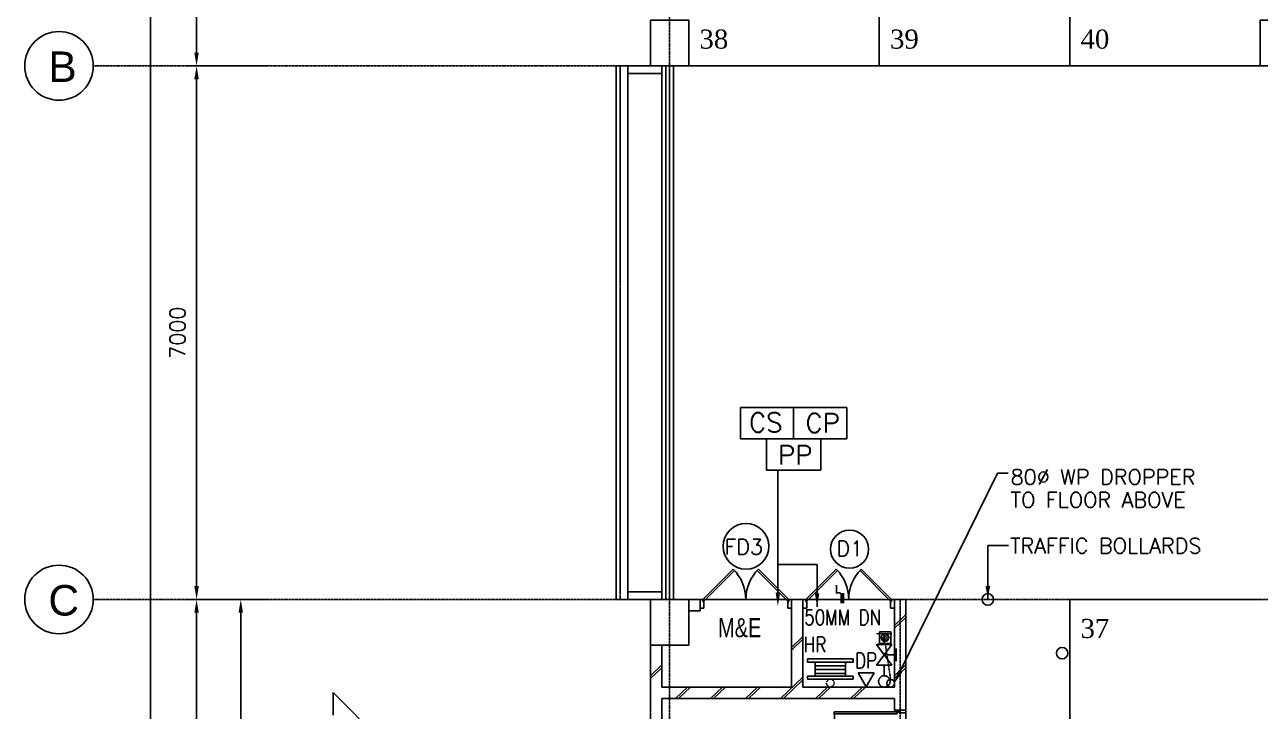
# Model space of a CAD drawing. Header units: millimetres. Extents: x -312260 to 194620, y -310600 to 21683.
# Drawn here: x -138419 to -122208, y -67854 to -58847 of the extents above; entities that cross this region are included whole.
import ezdxf
from ezdxf.enums import TextEntityAlignment as Align

# ---------------------------------------------------------------- set-up
doc = ezdxf.new("R2010")
doc.units = ezdxf.units.MM
doc.header["$LTSCALE"] = 5
doc.header["$MEASUREMENT"] = 0
doc.header["$PDMODE"] = 3
for name, pattern in [('CENTER', [2, 1.25, -0.25, 0.25, -0.25]), ('DASHDOT', [1, 0.5, -0.25, 0, -0.25]), ('DASHEDX2', [1.5, 1, -0.5]), ('DIVIDE', [1.25, 0.5, -0.25, 0, -0.25, 0, -0.25]), ('HIDDEN2', [0.1875, 0.125, -0.0625])]:
    doc.linetypes.add(name, pattern=pattern)
for name, color, linetype in [('-FF', 240, 'Continuous'), ('-HR', 4, 'Continuous'), ('-HR PIPE', 4, 'DIVIDE'), ('-HR TEXT', 4, 'Continuous'), ('-WET RISER', 2, 'Continuous'), ('beam_p', 1, 'Continuous'), ('col', 7, 'Continuous'), ('CP', 8, 'Continuous'), ('CP NUMBERING', 1, 'Continuous'), ('DIM', 7, 'Continuous'), ('DR', 1, 'Continuous'), ('DW-T', 7, 'Continuous'), ('GRID', 9, 'CENTER'), ('L', 1, 'Continuous'), ('LEG-T', 7, 'Continuous'), ('LINE', 7, 'Continuous'), ('parap', 7, 'Continuous'), ('park L', 9, 'DASHEDX2'), ('RAIL', 1, 'Continuous'), ('RWDP', 1, 'Continuous'), ('SPEC', 7, 'Continuous'), ('T35', 2, 'Continuous'), ('TEXT', 7, 'Continuous'), ('wall', 2, 'Continuous'), ('WP', 50, 'Continuous')]:
    doc.layers.add(name, color=color, linetype=linetype)
doc.styles.add('CARPARK NO', font='TIMES.TTF', dxfattribs={"height": 200})
doc.styles.add('E', font='ROMANS.SHX', dxfattribs={"width": 0.9})
doc.styles.add('HELV', font='HELV.shx')
doc.styles.add('HELVL', font='HELVL.shx')
doc.styles.add('ROMANS', font='romans.shx', dxfattribs={"width": 0.9, "height": 450})
doc.styles.add('S100', font='ROMANS.shx', dxfattribs={"height": 200})
doc.dimstyles.new('S100', dxfattribs={"dimscale": 0, "dimtxt": 150, "dimasz": 175, "dimexe": 150, "dimexo": 150, "dimgap": 150, "dimtad": 1, "dimdec": 0, "dimzin": 0, "dimdsep": 46, "dimtxsty": 'S100', "dimcen": 0, "dimdle": 100, "dimclrd": 5, "dimclre": 5, "dimclrt": 1, "dimaunit": 1, "dimadec": 0, "dimazin": 0, "dimtfac": 1, "dimtdec": 0, "dimtofl": 0, "dimtmove": 1, "dimatfit": 3, "dimfxl": 1, "dimtolj": 1, "dimtzin": 0, "dimarcsym": 0})

# ---------------------------------------------------------------- blocks, each defined once
blk = doc.blocks.new('*D227')
at = {"layer": 'DEFPOINTS', "color": 0}
for p in [(-135584, -66387), (-135157, -66387), (-135157, -70787)]:
    blk.add_point(p, dxfattribs=at)
at = {"layer": 'DIM', "color": 5, "lineweight": -2}
for p, q in [((-135307, -66387), (-135734, -66387)), ((-135584, -70612), (-135584, -66562)), ((-135307, -70787), (-135734, -70787))]:
    blk.add_line(p, q, dxfattribs=at)
at = {"layer": 'DIM', "color": 5}
for points in [[(-135614, -66562), (-135555, -66562), (-135584, -66387)], [(-135614, -70612), (-135555, -70612), (-135584, -70787)]]:
    blk.add_solid(points, dxfattribs=at)
at = {"layer": 'DIM', "color": 1, "insert": (-135834, -68587), "char_height": 200, "attachment_point": 5, "rotation": 90, "style": 'S100'}
blk.add_mtext('\\A1;4400', dxfattribs=at)
blk = doc.blocks.new('*D230')
at = {"layer": 'DEFPOINTS', "color": 0}
for p in [(-136164, -66387), (-135090, -66387), (-135090, -76987)]:
    blk.add_point(p, dxfattribs=at)
at = {"layer": 'DIM', "color": 5, "lineweight": -2}
for p, q in [((-135240, -66387), (-136314, -66387)), ((-136164, -76812), (-136164, -66562)), ((-135240, -76987), (-136314, -76987))]:
    blk.add_line(p, q, dxfattribs=at)
at = {"layer": 'DIM', "color": 5}
for points in [[(-136194, -66562), (-136135, -66562), (-136164, -66387)], [(-136194, -76812), (-136135, -76812), (-136164, -76987)]]:
    blk.add_solid(points, dxfattribs=at)
at = {"layer": 'DIM', "color": 1, "insert": (-136414, -71687), "char_height": 200, "attachment_point": 5, "rotation": 90, "style": 'S100'}
blk.add_mtext('\\A1;10600', dxfattribs=at)
blk = doc.blocks.new('*D231')
at = {"layer": 'DEFPOINTS', "color": 0}
for p in [(-136164, -59387), (-135090, -59387), (-135090, -66387)]:
    blk.add_point(p, dxfattribs=at)
at = {"layer": 'DIM', "color": 5, "lineweight": -2}
for p, q in [((-135240, -59387), (-136314, -59387)), ((-136164, -66212), (-136164, -59562)), ((-135240, -66387), (-136314, -66387))]:
    blk.add_line(p, q, dxfattribs=at)
at = {"layer": 'DIM', "color": 5}
for points in [[(-136194, -59562), (-136135, -59562), (-136164, -59387)], [(-136194, -66212), (-136135, -66212), (-136164, -66387)]]:
    blk.add_solid(points, dxfattribs=at)
at = {"layer": 'DIM', "color": 1, "insert": (-136414, -62887), "char_height": 200, "attachment_point": 5, "rotation": 90, "style": 'S100'}
blk.add_mtext('\\A1;7000', dxfattribs=at)
blk = doc.blocks.new('*D232')
at = {"layer": 'DEFPOINTS', "color": 0}
for p in [(-136164, -54387), (-135090, -54387), (-135090, -59387)]:
    blk.add_point(p, dxfattribs=at)
at = {"layer": 'DIM', "color": 5, "lineweight": -2}
for p, q in [((-135240, -54387), (-136314, -54387)), ((-136164, -59212), (-136164, -54562)), ((-135240, -59387), (-136314, -59387))]:
    blk.add_line(p, q, dxfattribs=at)
at = {"layer": 'DIM', "color": 5}
for points in [[(-136194, -54562), (-136135, -54562), (-136164, -54387)], [(-136194, -59212), (-136135, -59212), (-136164, -59387)]]:
    blk.add_solid(points, dxfattribs=at)
at = {"layer": 'DIM', "color": 1, "insert": (-136414, -56887), "char_height": 200, "attachment_point": 5, "rotation": 90, "style": 'S100'}
blk.add_mtext('\\A1;5000', dxfattribs=at)
blk = doc.blocks.new('*D233')
at = {"layer": 'DEFPOINTS', "color": 0}
for p in [(-135090, -54387), (-136768, -88987), (-135090, -88987)]:
    blk.add_point(p, dxfattribs=at)
at = {"layer": 'DIM', "color": 5, "lineweight": -2}
for p, q in [((-135240, -54387), (-136918, -54387)), ((-136768, -54562), (-136768, -88812)), ((-135240, -88987), (-136918, -88987))]:
    blk.add_line(p, q, dxfattribs=at)
at = {"layer": 'DIM', "color": 5}
for points in [[(-136797, -54562), (-136738, -54562), (-136768, -54387)], [(-136797, -88812), (-136738, -88812), (-136768, -88987)]]:
    blk.add_solid(points, dxfattribs=at)
at = {"layer": 'DIM', "color": 1, "insert": (-137018, -71687), "char_height": 200, "attachment_point": 5, "rotation": 90, "style": 'S100'}
blk.add_mtext('\\A1;34600', dxfattribs=at)
blk = doc.blocks.new('DR900')
at = {"layer": 'DR'}
for p, q in [((25, 940), (50, 940)), ((25, 115), (25, 940)), ((50, 115), (50, 940)), ((0, 115), (25, 115)), ((0, 0), (38, 0)), ((50, 115), (25, 115)), ((25, 115), (25, 90)), ((25, 90), (38, 90)), ((38, 90), (38, 0)), ((862, 90), (875, 90)), ((862, 90), (862, 0)), ((862, 0), (900, 0)), ((875, 115), (900, 115)), ((875, 115), (875, 90))]:
    blk.add_line(p, q, dxfattribs=at)
blk.add_arc((25, 90), 850, 0, 90, dxfattribs=at)
blk = doc.blocks.new('DR2')
at = {"layer": 'DR', "color": 5}
for p, q in [((37, 115), (435, 513)), ((55, 97), (452, 495)), ((1145, 97), (748, 495)), ((1163, 115), (765, 513)), ((0, 115), (37, 115)), ((50, 0), (0, 0)), ((37, 115), (37, 90)), ((55, 97), (37, 115)), ((37, 90), (50, 90)), ((50, 90), (50, 0)), ((1145, 97), (1163, 115)), ((1163, 90), (1150, 90)), ((1150, 90), (1150, 0)), ((1163, 115), (1163, 90)), ((1200, 115), (1163, 115)), ((1150, 0), (1200, 0))]:
    blk.add_line(p, q, dxfattribs=at)
for centre, start, end in [((37, 115), 0, 45), ((1163, 115), 135, 180)]:
    blk.add_arc(centre, 563, start, end, dxfattribs=at)
blk = doc.blocks.new('A$C30AE4755')
at = {"layer": 'WP', "color": 5}
for p, q in [((2777, -342), (4052, 2258)), ((4052, 2258), (4192, 2258))]:
    blk.add_line(p, q, dxfattribs=at)
at = {"layer": 'WP', "linetype": 'DASHDOT', "ltscale": 0.1}
blk.add_line((2579, 24), (2650, -449), dxfattribs=at)
at = {"layer": 'WP'}
blk.add_circle((2650, -499), 50, dxfattribs=at)
at = {"layer": 'WP', "color": 5}
blk.add_solid([(2803, -355), (2750, -329), (2700, -499)], dxfattribs=at)
at = {"layer": 'SPEC', "style": 'S100'}
for s, p in [('80%%C WP DROPPER', (4224, 2107)), ('TO FLOOR ABOVE', (4224, 1806))]:
    blk.add_text(s, height=200, dxfattribs=at).set_placement(p)

msp = doc.modelspace()

# ---------------------------------------------------------------- linework, layer by layer
at = {"layer": '-FF', "color": 2}
for p, q in [((-127272.5, -67349.6), (-127484.2, -67349.6)), ((-127484.2, -67349.6), (-127378.4, -67532.9)), ((-127378.4, -67532.9), (-127272.5, -67349.6))]:
    msp.add_line(p, q, dxfattribs=at)
at = {"layer": '-HR', "color": 2}
for p, q in [((-128149.3, -67207.5), (-128149.3, -67167.5)), ((-127549.3, -67167.5), (-128149.3, -67167.5)), ((-127549.3, -67207.5), (-128149.3, -67207.5)), ((-128049.3, -67392.9), (-128049.3, -67207.5)), ((-127649.3, -67257.5), (-128049.3, -67257.5)), ((-127649.3, -67392.9), (-127649.3, -67207.5)), ((-127549.3, -67207.5), (-127549.3, -67167.5)), ((-127549.3, -67392.9), (-128149.3, -67392.9)), ((-128149.3, -67432.9), (-128149.3, -67392.9)), ((-127549.3, -67432.9), (-128149.3, -67432.9)), ((-127649.3, -67307.5), (-128049.3, -67307.5)), ((-127649.3, -67357.5), (-128049.3, -67357.5)), ((-127549.3, -67432.9), (-127549.3, -67392.9))]:
    msp.add_line(p, q, dxfattribs=at)
at = {"layer": '-HR PIPE', "color": 2, "ltscale": 1.3}
msp.add_circle((-127849.3, -67482.9), 50, dxfattribs=at)
at = {"layer": '-WET RISER', "color": 2}
for p, q in [((-127042.2, -66835.1), (-127245.1, -66835.7)), ((-127141.9, -66978.6), (-127142.3, -66835.4)), ((-127041.7, -66978.3), (-127244.6, -66978.9)), ((-127040.9, -67248.6), (-127244.6, -66978.9)), ((-127243.8, -67249.2), (-127041.7, -66978.3)), ((-127142.8, -67113.8), (-126985.9, -67113.8)), ((-126985.9, -67197.4), (-126985.9, -67030.1)), ((-127040.9, -67248.6), (-127243.8, -67249.2)), ((-127140.6, -67386.9), (-127141, -67248.9))]:
    msp.add_line(p, q, dxfattribs=at)
at = {"layer": '-WET RISER', "color": 2, "linetype": 'CENTER'}
msp.add_circle((-127140.6, -67461.9), 75, dxfattribs=at)
for p, q in [((-128331.4, -63869), (-128331.4, -64279.6)), ((-127975.2, -64279.6), (-127975.2, -64690.2))]:
    msp.add_line(p, q)
at = {"layer": 'beam_p', "ltscale": 2}
for p, q in [((-130657.7, -66386.9), (-130657.7, -59386.9)), ((-130207.7, -59386.9), (-130657.7, -59386.9)), ((-130507.7, -66386.9), (-130507.7, -59386.9)), ((-130057.7, -59486.9), (-130507.7, -59486.9)), ((-130057.7, -66286.9), (-130507.7, -66286.9)), ((-130207.7, -66386.9), (-130657.7, -66386.9))]:
    msp.add_line(p, q, dxfattribs=at)
at = {"layer": 'beam_p', "color": 5, "linetype": 'HIDDEN2', "ltscale": 2}
msp.add_line((-130607.7, -59386.9), (-130607.7, -66386.9), dxfattribs=at)
at = {"layer": 'col', "color": 3}
for points in [[(-129707.7, -59386.9), (-130207.7, -59386.9), (-130207.7, -58786.9), (-129707.7, -58786.9)], [(-121707.7, -59386.9), (-122207.7, -59386.9), (-122207.7, -58786.9), (-121707.7, -58786.9)], [(-129707.7, -66986.9), (-130207.7, -66986.9), (-130207.7, -66386.9), (-129707.7, -66386.9)], [(-129707.7, -66986.9), (-130207.7, -66986.9), (-130207.7, -66386.9), (-129707.7, -66386.9)]]:
    msp.add_lwpolyline(points, close=True, dxfattribs=at)
at = {"layer": 'CP', "color": 7}
for centre in [(-125782.7, -66386.9), (-124807.7, -67091.7)]:
    msp.add_circle(centre, 75, dxfattribs=at)
at = {"layer": 'DW-T', "color": 1, "linetype": 'Continuous'}
for centre, radius in [((-128955.3, -65689.6), 300), ((-127596.9, -65727), 250)]:
    msp.add_circle(centre, radius, dxfattribs=at)
at = {"layer": 'GRID', "linetype": 'CENTER', "ltscale": 2}
for p, q in [((-129957.7, -77981.5), (-129957.7, -49459.6)), ((-137519.2, -59386.9), (-68329.3, -59386.9)), ((-137519.2, -66386.9), (-68329.3, -66386.9)), ((-126932.7, -76986.9), (-126932.7, -66386.9))]:
    msp.add_line(p, q, dxfattribs=at)
at = {"layer": 'GRID', "color": 7, "linetype": 'ByBlock', "ltscale": 2}
for centre in [(-137969.2, -59386.9), (-137969.2, -66386.9)]:
    msp.add_circle(centre, 450, dxfattribs=at)
at = {"layer": 'L'}
for p, q in [((-128357.7, -66386.9), (-129557.7, -66386.9)), ((-126857.7, -68736.9), (-126857.7, -67836.9))]:
    msp.add_line(p, q, dxfattribs=at)
at = {"layer": 'L', "color": 5}
msp.add_line((-127007.7, -66386.9), (-128207.7, -66386.9), dxfattribs=at)
at = {"layer": 'LEG-T'}
for p, q in [((-129028.6, -63869), (-127634.3, -63869)), ((-129028.6, -64279.6), (-129028.6, -63869)), ((-127634.3, -63869), (-127634.3, -64279.6)), ((-127634.3, -64279.6), (-129028.6, -64279.6)), ((-128687.7, -64690.2), (-128687.7, -64279.6)), ((-127975.2, -64690.2), (-128687.7, -64690.2))]:
    msp.add_line(p, q, dxfattribs=at)
at = {"layer": 'LEG-T', "color": 5}
msp.add_lwpolyline([(-128537.6, -66298.6), (-128537.6, -64690.2)], dxfattribs=at)
msp.add_solid([(-128508.4, -66298.6), (-128537.6, -66473.6), (-128566.7, -66298.6)], dxfattribs=at)
at = {"layer": 'LINE', "color": 5, "linetype": 'Continuous'}
for p, q in [((-127204.1, -66963.3), (-127204.1, -66813.3)), ((-127054.1, -66962.4), (-127054.1, -66812.4))]:
    msp.add_line(p, q, dxfattribs=at)
at = {"layer": 'LINE', "color": 5}
for p, q in [((-127178.5, -66903.3), (-127114.2, -66839)), ((-127167.6, -66920.7), (-127096.9, -66850)), ((-127150.7, -66932.1), (-127085.4, -66866.8)), ((-127125.9, -66935.5), (-127082, -66891.7))]:
    msp.add_line(p, q, dxfattribs=at)
msp.add_circle((-127131.7, -66885.9), 50, dxfattribs=at)
at = {"layer": 'parap', "color": 0, "ltscale": 2}
for p, q in [((-130057.7, -66386.9), (-130057.7, -59386.9)), ((-129907.7, -66386.9), (-129907.7, -59386.9))]:
    msp.add_line(p, q, dxfattribs=at)
at = {"layer": 'park L'}
for p, q in [((-127207.7, -59386.9), (-127207.7, -54936.9)), ((-124707.7, -59386.9), (-124707.7, -54936.9)), ((-124707.7, -66386.9), (-124707.7, -71386.9))]:
    msp.add_line(p, q, dxfattribs=at)
at = {"layer": 'park L', "color": 8, "ltscale": 2}
for p, q in [((-129707.7, -59386.9), (-122207.7, -59386.9)), ((-122207.7, -66386.9), (-124707.7, -66386.9))]:
    msp.add_line(p, q, dxfattribs=at)
at = {"layer": 'RAIL', "color": 1}
msp.add_line((-131607.7, -59386.9), (-131657.7, -59386.9), dxfattribs=at)
at = {"layer": 'RAIL', "color": 5, "ltscale": 1000}
for p, q in [((-130007.7, -66386.9), (-130007.7, -59386.9)), ((-129957.7, -66386.9), (-129957.7, -59386.9))]:
    msp.add_line(p, q, dxfattribs=at)
at = {"layer": 'RWDP'}
msp.add_lwpolyline([(-127717.6, -66301.9), (-127768.9, -66301.9), (-127768.9, -66199.4)], dxfattribs=at)
at = {"layer": 'RWDP', "const_width": 50}
msp.add_lwpolyline([(-127691.9, -66435.6), (-127691.9, -66301.9)], dxfattribs=at)
at = {"layer": 'T35', "color": 3}
for q in [(-133383.5, -68597.7), (-134373, -67904.6)]:
    msp.add_line((-134373, -67608.3), q, dxfattribs=at)
at = {"layer": 'wall', "ltscale": 2}
for p, q in [((-129557.7, -66386.9), (-129707.7, -66386.9)), ((-129557.7, -66386.9), (-129557.7, -66536.9)), ((-128885.4, -66386.9), (-129029.7, -66386.9)), ((-128357.7, -66386.9), (-128357.7, -67536.9)), ((-128357.7, -66386.9), (-128207.7, -66386.9)), ((-128207.7, -66386.9), (-128207.7, -67536.9)), ((-127007.7, -66386.9), (-127007.7, -67536.9)), ((-126857.7, -66386.9), (-127007.7, -66386.9)), ((-126857.7, -66386.9), (-126857.7, -67836.9)), ((-129557.7, -66536.9), (-129707.7, -66536.9)), ((-130207.7, -68286.9), (-130207.7, -66986.9)), ((-130057.7, -67536.9), (-130057.7, -66986.9)), ((-128357.7, -67536.9), (-130057.7, -67536.9)), ((-127007.7, -67536.9), (-128207.7, -67536.9)), ((-127007.7, -67686.9), (-130057.7, -67686.9)), ((-130057.7, -68286.9), (-130057.7, -67686.9)), ((-127007.7, -67686.9), (-127007.7, -67836.9)), ((-127007.7, -67836.9), (-126857.7, -67836.9))]:
    msp.add_line(p, q, dxfattribs=at)
at = {"layer": 'wall', "color": 5}
for p, q in [((-127204.1, -66812.4), (-127054.1, -66812.4)), ((-127204.1, -66962.4), (-127054.1, -66962.4))]:
    msp.add_line(p, q, dxfattribs=at)
at = {"layer": 'wall', "color": 8}
for points in [[(-127007.7, -66728.5), (-126857.7, -66585.8)], [(-127007.7, -66764.3), (-126857.7, -66621.6)], [(-128357.7, -67016.1), (-128207.7, -66873.4)], [(-128357.7, -67051.9), (-128207.7, -66909.2)], [(-130207.7, -67388.9), (-130057.7, -67246.2)], [(-127007.7, -67388.9), (-126857.7, -67246.2)], [(-130207.7, -67424.7), (-130057.7, -67282)], [(-128501.5, -67686.9), (-128207.7, -67407.5)], [(-127007.7, -67424.7), (-126857.7, -67282)], [(-129879.9, -67686.9), (-129722.3, -67536.9)], [(-129842.3, -67686.9), (-129684.6, -67536.9)], [(-129420.4, -67686.9), (-129262.8, -67536.9)], [(-129382.8, -67686.9), (-129225.1, -67536.9)], [(-128960.9, -67686.9), (-128803.3, -67536.9)], [(-128923.3, -67686.9), (-128765.7, -67536.9)], [(-128463.8, -67686.9), (-128207.7, -67443.2)], [(-128042, -67686.9), (-127884.3, -67536.9)], [(-128004.4, -67686.9), (-127846.7, -67536.9)], [(-127582.5, -67686.9), (-127424.8, -67536.9)], [(-127544.9, -67686.9), (-127387.2, -67536.9)]]:
    msp.add_lwpolyline(points, dxfattribs=at)

# ---------------------------------------------------------------- block references
at = {"layer": 'DR'}
for p in [(-129557.7, -66501.9), (-128207.7, -66501.9)]:
    msp.add_blockref('DR2', p, dxfattribs=at)
at = {"layer": 'DR', "xscale": -1, "rotation": 90}
msp.add_blockref('DR900', (-126857.7, -67836.9), dxfattribs=at)
at = {"layer": 'GRID', "color": 9}
msp.add_blockref('A$C30AE4755', (-129707.7, -66986.9), dxfattribs=at)

# ---------------------------------------------------------------- texts
at = {"layer": '-HR TEXT', "color": 2, "style": 'ROMANS', "width": 0.8}
for s, p in [('HR', (-128195.7, -67078.7)), ('DP', (-127523.2, -67288.2))]:
    msp.add_text(s, height=200, dxfattribs=at).set_placement(p)
at = {"color": 2, "style": 'HELVL', "width": 0.75}
msp.add_text('M&E', height=250, rotation=0, dxfattribs=at).set_placement((-129321.6, -66881.9))
at = {"layer": 'CP NUMBERING', "style": 'CARPARK NO'}
for s, p in [('38', (-129566.1, -59160.3)), ('39', (-127066.1, -59160.3)), ('40', (-124566.1, -59160.3)), ('37', (-124566.1, -66891.5))]:
    msp.add_text(s, height=250, dxfattribs=at).set_placement(p)
at = {"layer": 'DW-T', "color": 7, "style": 'E'}
for s, p in [('FD3', (-129237.6, -65796.3)), ('D1', (-127769.5, -65818))]:
    msp.add_text(s, height=200, dxfattribs=at).set_placement(p)
at = {"layer": 'GRID', "color": 3, "linetype": 'ByBlock', "ltscale": 2, "style": 'HELV'}
for s, p in [('B', (-138109.1, -59597.6)), ('C', (-138109.1, -66597.6))]:
    msp.add_text(s, height=400, dxfattribs=at).set_placement(p)
at = {"layer": 'LEG-T', "color": 2, "ltscale": 10, "style": 'S100'}
for s, p in [('CS', (-128696.6, -64065.5, 1943.7)), ('CP', (-127949.7, -64071.2, 1943.7)), ('PP', (-128310, -64493.2, 1943.7))]:
    msp.add_text(s, height=250, dxfattribs=at).set_placement(p, align=Align.MIDDLE)
at = {"layer": 'SPEC', "style": 'S100'}
msp.add_text('TRAFFIC BOLLARDS', height=200, dxfattribs=at).set_placement((-125490.1, -65782))
at = {"layer": 'TEXT', "color": 7, "style": 'E', "width": 0.8}
msp.add_text('50MM DN', height=200, dxfattribs=at).set_placement((-128190.6, -66721.9))

# ---------------------------------------------------------------- dimensions: what is measured, and where the dimension line sits
at = {"layer": 'DIM'}
for p1, p2, distance, picture, middle in [((-135089.6, -54386.9), (-135089.6, -88986.9), -1678, '*D233', (-137017.6, -71686.9)), ((-135089.6, -59386.9), (-135089.6, -54386.9), 1074.8, '*D232', (-136414.4, -56886.9)), ((-135089.6, -66386.9), (-135089.6, -59386.9), 1074.8, '*D231', (-136414.4, -62886.9)), ((-135089.6, -76986.9), (-135089.6, -66386.9), 1074.8, '*D230', (-136414.4, -71686.9)), ((-135156.9, -70786.9), (-135156.9, -66386.9), 427.6, '*D227', (-135834.5, -68586.9))]:
    dim = msp.add_aligned_dim(p1=p1, p2=p2, distance=distance, dimstyle='S100', override={"dimscale": 1}, dxfattribs=at)
    dim.commit()
    dim.dimension.update_dxf_attribs({"geometry": picture, "text_midpoint": middle})

# ---------------------------------------------------------------- leaders
at = {"layer": 'LEG-T', "color": 5}
msp.add_leader([(-128022.2, -66483.2), (-128022.2, -65929.5), (-128537.6, -65929.5)], dimstyle='S100', override={"dimscale": 1, "dimgap": 10, "dimtad": 0}, dxfattribs=at)
at = {"layer": 'SPEC'}
msp.add_leader([(-125782.7, -66386.9), (-125782.7, -65680.1), (-125512.8, -65680.1)], dimstyle='S100', override={"dimscale": 1, "dimtad": 0}, dxfattribs=at)

doc.saveas('drawing.dxf')
